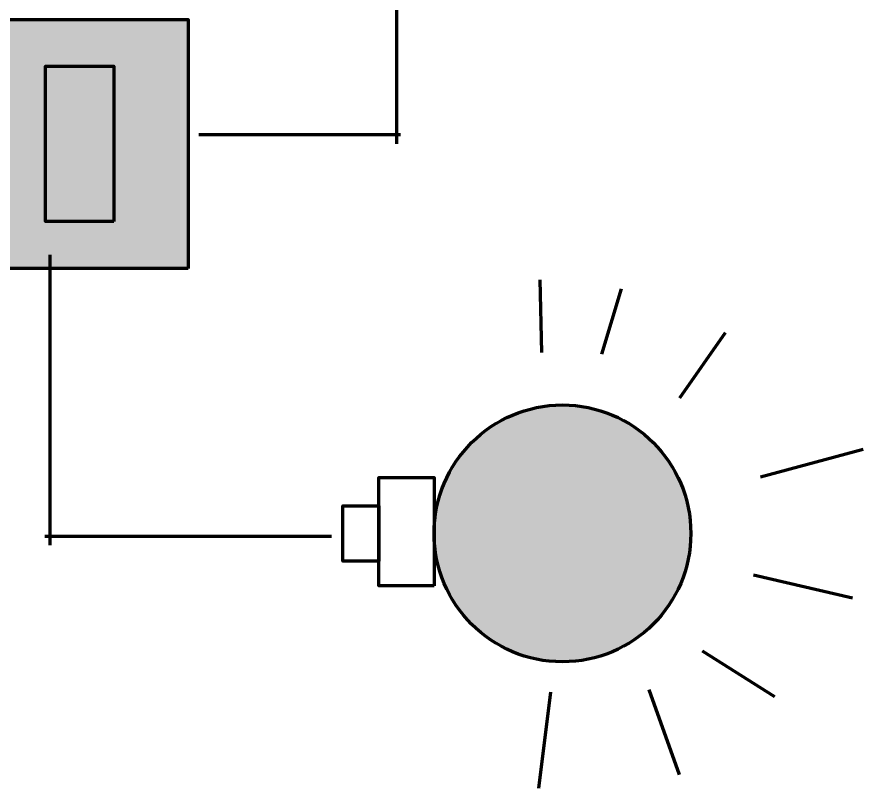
# Model space of a CAD drawing. Extents: x 123 to 472, y -423 to -100.
# Drawn here: x 275.4 to 461.3, y -422.8 to -253.4 of the extents above; entities that cross this region are included whole.
import ezdxf

# ---------------------------------------------------------------- set-up
doc = ezdxf.new("R2010")
doc.units = 0
doc.header["$MEASUREMENT"] = 0
doc.layers.add('Layer 1', color=7, linetype='Continuous', lineweight=0)

# ---------------------------------------------------------------- blocks, each defined once
blk = doc.blocks.new('Block_0')
at = {"layer": 'Layer 1', "true_color": 0xf3f4f4, "transparency": 33554687}
h = blk.add_hatch(color=7, dxfattribs=at)
h.dxf.hatch_style = 2
h.paths.add_polyline_path([(313.05, -308.6), (247.55, -308.6), (247.55, -253.94), (313.05, -253.94)])
h = blk.add_hatch(color=7, dxfattribs=at)
h.dxf.hatch_style = 2
h.paths.add_polyline_path([(273.43, -298.33), (258.39, -298.33), (258.39, -264.21), (273.43, -264.21)])
h = blk.add_hatch(color=7, dxfattribs=at)
h.dxf.hatch_style = 2
h.paths.add_polyline_path([(296.73, -298.33), (281.7, -298.33), (281.7, -264.21), (296.73, -264.21)])
at = {"layer": 'Layer 1', "color": 253, "lineweight": 140, "true_color": 0x9b9da0}
for points in [[(313.05, -308.6), (247.55, -308.6), (247.55, -253.94), (313.05, -253.94)], [(273.43, -298.33), (258.39, -298.33), (258.39, -264.21), (273.43, -264.21)], [(296.73, -298.33), (281.7, -298.33), (281.7, -264.21), (296.73, -264.21)]]:
    blk.add_lwpolyline(points, close=True, dxfattribs=at)
blk = doc.blocks.new('Block_2')
at = {"layer": 'Layer 1', "true_color": 0xede941, "transparency": 33554687}
h = blk.add_hatch(color=53, dxfattribs=at)
h.dxf.hatch_style = 2
edge = h.paths.add_edge_path()
edge.add_arc((395.28, -366.81), 28.21, 0, 360)
at = {"layer": 'Layer 1', "color": 250, "lineweight": 140, "true_color": 0x231f20}
for points in [[(367.08, -378.33), (354.91, -378.33), (354.91, -354.52), (367.08, -354.52)], [(354.91, -372.9), (347.06, -372.9), (347.06, -360.73), (354.91, -360.73)]]:
    blk.add_lwpolyline(points, close=True, dxfattribs=at)
blk.add_circle((395.28, -366.81), 28.21, dxfattribs=at)

msp = doc.modelspace()

# ---------------------------------------------------------------- linework, layer by layer
at = {"layer": 'Layer 1', "color": 250, "lineweight": 140, "true_color": 0x231f20}
for p, q in [((358.79, -221.85), (358.79, -281.27)), ((315.38, -279.21), (359.67, -279.21)), ((282.63, -305.63), (282.63, -369.41)), ((281.58, -367.42), (344.53, -367.42))]:
    msp.add_line(p, q, dxfattribs=at)
at = {"layer": 'Layer 1', "color": 53, "lineweight": 140, "true_color": 0xeee93d}
msp.add_line((390.3, -311.13), (390.69, -327.05), dxfattribs=at)
at = {"layer": 'Layer 1', "color": 53, "lineweight": 140, "true_color": 0xede941}
for p, q in [((408.16, -313.07), (403.89, -327.44)), ((431.06, -322.78), (420.97, -337.1)), ((461.34, -348.4), (438.83, -354.48)), ((459.01, -381.01), (437.27, -375.96)), ((441.93, -402.74), (426.02, -392.65)), ((390.08, -422.75), (392.76, -401.58)), ((420.97, -419.82), (414.37, -401.19))]:
    msp.add_line(p, q, dxfattribs=at)

# ---------------------------------------------------------------- block references
at = {"layer": 'Layer 1'}
for name in ['Block_0', 'Block_2']:
    msp.add_blockref(name, (0, 0), dxfattribs=at)

doc.saveas('drawing.dxf')
